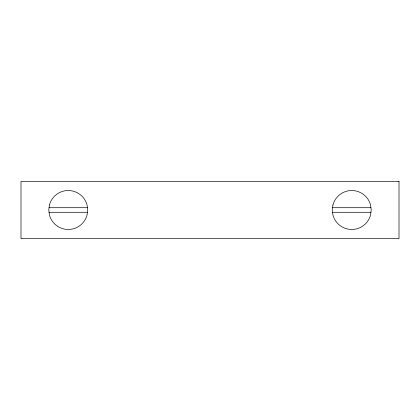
<?xml version="1.0" encoding="UTF-8"?>
<svg xmlns="http://www.w3.org/2000/svg" width="420" height="420" viewBox="0 0 420 420"><rect width="100%" height="100%" fill="white"/><g stroke="black" fill="none" stroke-linecap="round" stroke-linejoin="round"><path stroke-width="0.63" d="M49.077 207.711L87.423 207.711M332.577 207.711L370.923 207.711M49.077 212.289L87.423 212.289M332.577 212.289L370.923 212.289M49.439 204.96L48.778 210L49.439 215.04A19.472 19.472 0 0 0 87.061 215.04L87.722 210L87.061 204.96A19.472 19.472 0 0 0 49.439 204.96M332.939 204.96L332.278 210L332.939 215.04A19.472 19.472 0 0 0 370.561 215.04L371.222 210L370.561 204.96A19.472 19.472 0 0 0 332.939 204.96M399 181.361L21 181.361L21 238.639L399 238.639L399 181.361"/></g></svg>
